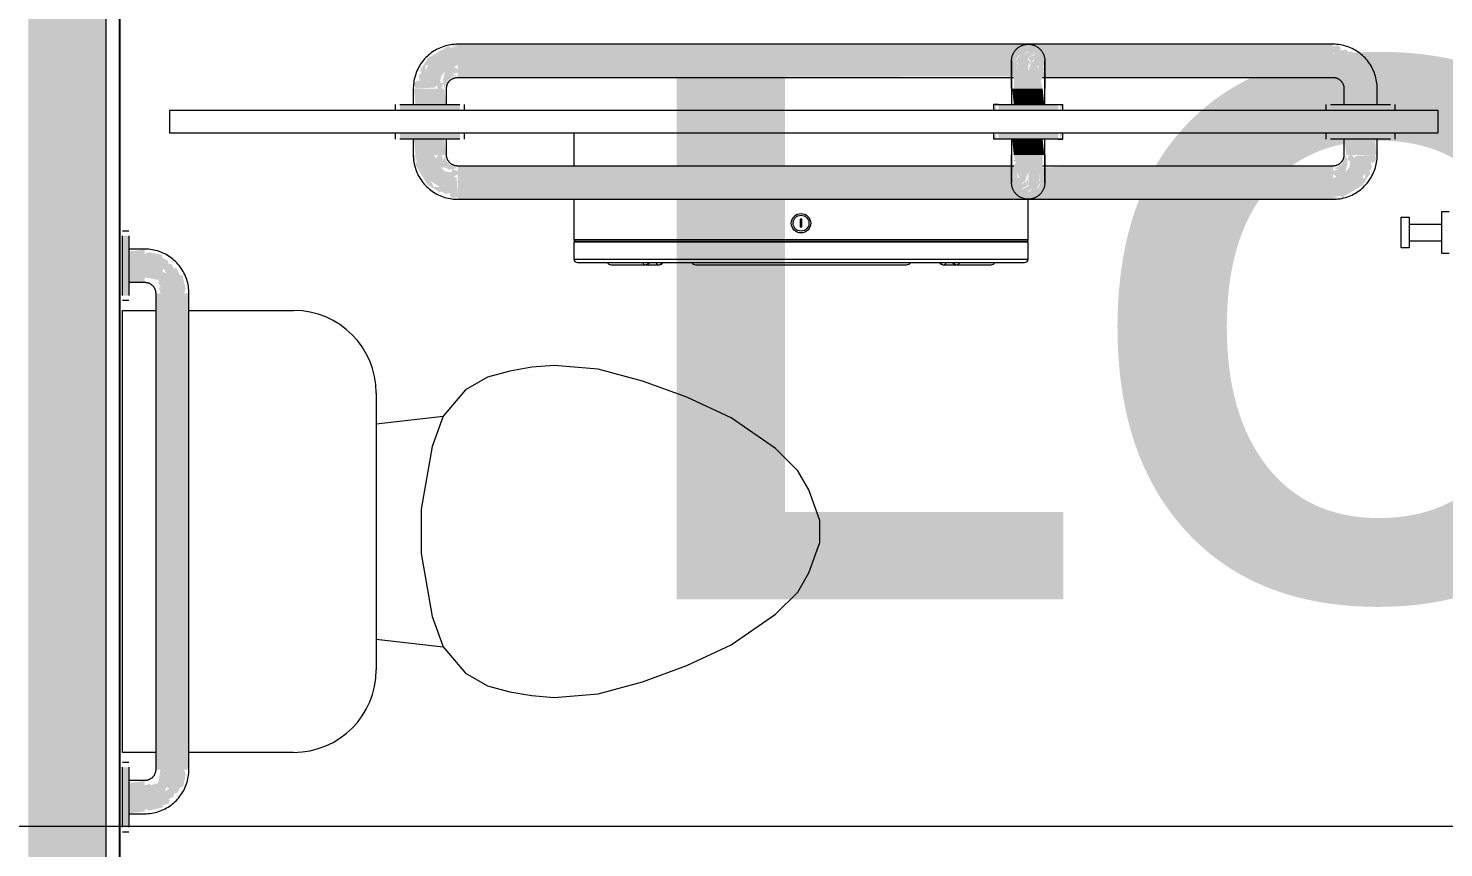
# Model space of a CAD drawing. Header units: inches. Extents: x 25369 to 33161, y -23509 to -20274.
# Drawn here: x 31447 to 31510.9, y -22589.6 to -22552.6 of the extents above; entities that cross this region are included whole.
import ezdxf

# ---------------------------------------------------------------- set-up
doc = ezdxf.new("R2010")
doc.units = ezdxf.units.IN
doc.header["$MEASUREMENT"] = 0
for name, color, linetype, lineweight in [('A-GENM', 13, 'Continuous', 9), ('A-WALL', 113, 'Continuous', 9), ('G-ANNO-SYMB', 111, 'Continuous', 9), ('I-WALL', 2, 'Continuous', 9), ('M-AREA-IDEN', 171, 'Continuous', 9), ('P-SANR-FIXT', 6, 'Continuous', 9), ('Q-SPCQ', 91, 'Continuous', 9)]:
    doc.layers.add(name, color=color, linetype=linetype, lineweight=lineweight)
doc.styles.add('Arial_B', font='arialbd.ttf', dxfattribs={"height": 24.354149})

# ---------------------------------------------------------------- blocks, each defined once
blk = doc.blocks.new('Toilet-Domestic-3D - Toilet-Domestic-3D-V40-Overall Floor Plan')
at = {"layer": 'P-SANR-FIXT', "color": 7}
for p, q in [((-9.976, 19.476), (9.976, 19.476)), ((-9.976, 17.976), (-9.976, 19.476)), ((9.976, 19.476), (9.976, 17.975)), ((-9.976, 11.75), (-9.976, 16.476)), ((9.976, 16.477), (9.976, 11.75)), ((6.25, 8.024), (-6.25, 8.024)), ((-4.862, 8.024), (-5.209, 5)), ((4.862, 8.024), (5.209, 5)), ((-1, 6), (-3.836, 5.5)), ((1, 6), (-1, 6)), ((3.836, 5.5), (1, 6)), ((-3.836, 5.5), (-5.209, 5)), ((5.209, 5), (3.836, 5.5)), ((-5.209, 5), (-6.401, 4)), ((6.401, 4), (5.209, 5)), ((-6.401, 4), (-6.968, 3)), ((6.968, 3), (6.401, 4)), ((-6.968, 3), (-7.236, 2)), ((7.236, 2), (6.968, 3)), ((-7.236, 2), (-7.413, 0.996)), ((7.413, 0.996), (7.236, 2)), ((-7.413, 0.996), (-7.5, 0)), ((7.5, 0), (7.413, 0.996)), ((-7.5, 0), (-7.326, -1.992)), ((7.326, -1.992), (7.5, 0)), ((-7.326, -1.992), (-6.788, -4)), ((6.788, -4), (7.326, -1.992)), ((-6.788, -4), (-6.06, -6)), ((6.06, -6), (6.788, -4)), ((-6.06, -6), (-5.127, -8)), ((5.127, -8), (6.06, -6)), ((-5.127, -8), (-3.74, -10)), ((3.74, -10), (5.127, -8)), ((-3.74, -10), (-2.74, -11)), ((2.74, -11), (3.74, -10)), ((-2.74, -11), (-1.874, -11.5)), ((1.874, -11.5), (2.74, -11)), ((-1.874, -11.5), (-0.5, -12)), ((-0.5, -12), (0.5, -12)), ((0.5, -12), (1.874, -11.5))]:
    blk.add_line(p, q, dxfattribs=at)
for centre, start, end in [((-6.25, 11.75), 180, 270), ((6.25, 11.75), 270, 360)]:
    blk.add_arc(centre, 3.726, start, end, dxfattribs=at)
blk = doc.blocks.new('Partition-Floor_Braced-Bradley_Corp-St_Stl-ADA-N_Stalls - ADA _optional_ _ n Standard Stalls-320692-Overall Floor Plan')
at = {"layer": 'Q-SPCQ', "color": 7}
for p, q in [((142.5, -0.875), (141.5, -0.875)), ((141.5, -0.875), (141.5, -58.125)), ((142.5, -58.125), (142.5, -0.875)), ((141.5, -58.125), (142.5, -58.125))]:
    blk.add_line(p, q, dxfattribs=at)
blk = doc.blocks.new('817_Grab_Bars - 8170-001420-25752-Overall Floor Plan')
at = {"layer": 'Q-SPCQ'}
h = blk.add_hatch(color=9, dxfattribs=at)
h.paths.add_polyline_path([(25448.123, -22690.057), (25447.975, -22690.026), (25448.024, -22689.742), (25448.197, -22689.533), (25448.123, -22689.849), (25448.093, -22689.865), (25448.118, -22690.026)], flags=0)
h.paths.add_polyline_path([(25448.765, -22688.403), (25448.765, -22688.328), (25448.348, -22688.382)], flags=0)
h.paths.add_polyline_path([(25447.89, -22690.303), (25448.046, -22690.303), (25448.123, -22690.057), (25448.165, -22690.303), (25448.329, -22689.935), (25448.529, -22689.777), (25448.765, -22689.702), (25448.519, -22689.661), (25448.765, -22689.583), (25448.765, -22689.428), (25448.599, -22689.326), (25448.765, -22689.247), (25448.765, -22688.403), (25448.441, -22688.457), (25448.335, -22688.389), (25447.424, -22688.933), (25447.069, -22689.478), (25447.128, -22689.58), (25447.007, -22689.729), (25447.052, -22689.966), (25446.923, -22689.95), (25446.807, -22690.077), (25446.866, -22690.303), (25447.729, -22690.26), (25447.813, -22690.178)], flags=0)
h.paths.add_polyline_path([(25447.326, -22689.496), (25447.318, -22689.243), (25447.431, -22689.266)], flags=0)
h = blk.add_hatch(color=9, dxfattribs=at)
h.paths.add_polyline_path([(25462.655, -22689.136), (25462.515, -22689.31), (25462.591, -22689.247), (25462.616, -22689.203)], flags=0)
h.paths.add_polyline_path([(25462.768, -22688.808), (25462.537, -22688.926), (25462.678, -22689.121), (25462.775, -22688.972), (25462.77, -22688.859)], flags=0)
h.paths.add_polyline_path([(25460.335, -22689.803), (25461.861, -22689.727), (25461.962, -22689.461), (25462.019, -22689.247), (25461.995, -22689.13), (25461.942, -22689.053), (25462.073, -22688.808), (25462.329, -22688.74), (25462.388, -22688.74), (25462.515, -22688.577), (25462.515, -22688.455), (25462.753, -22688.522), (25462.768, -22688.808), (25462.915, -22688.808), (25463.023, -22689.484), (25463.176, -22689.803), (25488.265, -22689.777), (25488.265, -22688.303), (25448.765, -22688.328), (25448.765, -22689.803), (25451.562, -22689.803)], flags=0)
h.paths.add_polyline_path([(25463.222, -22689.564), (25463.102, -22689.223), (25463.213, -22689.247), (25463.222, -22689.537)], flags=0)
h = blk.add_hatch(color=9, dxfattribs=at)
h.paths.add_polyline_path([(25490.165, -22690.303), (25490.24, -22690.303), (25490.186, -22689.885)], flags=0)
h.paths.add_polyline_path([(25488.511, -22689.661), (25488.542, -22689.512), (25488.826, -22689.561), (25489.035, -22689.734), (25488.754, -22689.729), (25488.703, -22689.631), (25488.542, -22689.656)], flags=0)
h.paths.add_polyline_path([(25489.515, -22690.303), (25490.165, -22690.303), (25490.111, -22689.979), (25490.186, -22689.885), (25489.635, -22688.962), (25489.072, -22688.617), (25488.988, -22688.665), (25488.839, -22688.545), (25488.602, -22688.59), (25488.618, -22688.46), (25488.492, -22688.345), (25488.265, -22688.403), (25488.308, -22689.267), (25488.431, -22689.326), (25488.265, -22689.428), (25488.265, -22689.583), (25488.511, -22689.661), (25488.265, -22689.702), (25488.633, -22689.867), (25488.787, -22690.057), (25488.866, -22690.303), (25488.907, -22690.057), (25488.985, -22690.303), (25489.14, -22690.303), (25489.242, -22690.137), (25489.321, -22690.303)], flags=0)
h.paths.add_polyline_path([(25489.504, -22689.13), (25489.072, -22688.864), (25489.325, -22688.856), (25489.492, -22689.112)], flags=0)
for points in [[(25446.998, -22691.022), (25448.24, -22691.022), (25448.165, -22690.303), (25446.791, -22690.303), (25446.866, -22691.022), (25446.985, -22691.022)], [(25489.428, -22691.022), (25490.24, -22691.022), (25490.165, -22690.303), (25488.791, -22690.303), (25488.866, -22691.022), (25489.321, -22691.022)], [(25446.734, -22691.303), (25447.515, -22691.303), (25447.515, -22691.022), (25446.162, -22691.022), (25446.162, -22691.303), (25446.448, -22691.303)], [(25448.296, -22691.303), (25448.868, -22691.303), (25448.868, -22691.022), (25447.515, -22691.022), (25447.515, -22691.303), (25448.032, -22691.303)], [(25488.734, -22691.303), (25489.515, -22691.303), (25489.515, -22691.022), (25488.162, -22691.022), (25488.162, -22691.303), (25488.448, -22691.303)], [(25490.296, -22691.303), (25490.868, -22691.303), (25490.868, -22691.022), (25489.515, -22691.022), (25489.515, -22691.303), (25490.032, -22691.303)]]:
    blk.add_hatch(color=9, dxfattribs=at).paths.add_polyline_path(points, flags=0)
at = {"layer": 'Q-SPCQ', "color": 7}
for p, q in [((25488.265, -22688.303), (25448.765, -22688.303)), ((25446.765, -22690.303), (25446.765, -22691.022)), ((25448.265, -22691.022), (25448.265, -22690.303)), ((25448.765, -22689.803), (25461.856, -22689.803)), ((25463.166, -22689.803), (25488.265, -22689.803)), ((25488.765, -22690.303), (25488.765, -22691.022)), ((25490.265, -22691.022), (25490.265, -22690.303)), ((25445.953, -22691.022), (25445.953, -22691.303)), ((25446.162, -22691.022), (25447.515, -22691.022)), ((25447.515, -22691.022), (25448.868, -22691.022)), ((25449.078, -22691.303), (25449.078, -22691.022)), ((25487.953, -22691.022), (25487.953, -22691.303)), ((25488.162, -22691.022), (25489.515, -22691.022)), ((25489.515, -22691.022), (25490.868, -22691.022)), ((25491.078, -22691.303), (25491.078, -22691.022))]:
    blk.add_line(p, q, dxfattribs=at)
at = {"layer": 'Q-SPCQ', "color": 7, "flags": 128}
for points in [[(25448.765, -22688.303), (25448.685, -22688.304), (25448.605, -22688.309), (25448.526, -22688.317), (25448.447, -22688.328), (25448.368, -22688.343), (25448.29, -22688.36), (25448.213, -22688.381), (25448.136, -22688.404), (25448.061, -22688.431), (25447.986, -22688.461), (25447.913, -22688.493), (25447.842, -22688.529), (25447.771, -22688.567), (25447.703, -22688.608), (25447.636, -22688.652), (25447.571, -22688.699), (25447.508, -22688.748), (25447.446, -22688.799), (25447.387, -22688.853), (25447.331, -22688.909), (25447.276, -22688.968), (25447.224, -22689.029), (25447.174, -22689.091), (25447.127, -22689.156), (25447.082, -22689.222), (25447.04, -22689.29), (25447.001, -22689.36), (25446.965, -22689.431), (25446.932, -22689.504), (25446.901, -22689.578), (25446.874, -22689.653), (25446.849, -22689.729), (25446.828, -22689.806), (25446.809, -22689.884), (25446.794, -22689.963), (25446.782, -22690.042), (25446.773, -22690.121), (25446.768, -22690.201), (25446.765, -22690.281), (25446.765, -22690.303)], [(25490.265, -22690.303), (25490.264, -22690.223), (25490.259, -22690.143), (25490.251, -22690.063), (25490.24, -22689.984), (25490.225, -22689.905), (25490.208, -22689.827), (25490.187, -22689.75), (25490.164, -22689.674), (25490.137, -22689.598), (25490.107, -22689.524), (25490.075, -22689.451), (25490.039, -22689.379), (25490.001, -22689.309), (25489.96, -22689.24), (25489.916, -22689.174), (25489.869, -22689.108), (25489.82, -22689.045), (25489.769, -22688.984), (25489.715, -22688.925), (25489.659, -22688.868), (25489.6, -22688.814), (25489.54, -22688.761), (25489.477, -22688.712), (25489.412, -22688.664), (25489.346, -22688.62), (25489.278, -22688.578), (25489.208, -22688.539), (25489.137, -22688.503), (25489.064, -22688.469), (25488.99, -22688.439), (25488.915, -22688.411), (25488.839, -22688.387), (25488.762, -22688.365), (25488.684, -22688.347), (25488.605, -22688.332), (25488.526, -22688.32), (25488.447, -22688.311), (25488.367, -22688.305), (25488.287, -22688.303), (25488.265, -22688.303)], [(25448.265, -22690.303), (25448.266, -22690.283), (25448.267, -22690.263), (25448.269, -22690.243), (25448.272, -22690.223), (25448.275, -22690.203), (25448.28, -22690.184), (25448.285, -22690.165), (25448.291, -22690.146), (25448.297, -22690.127), (25448.305, -22690.108), (25448.313, -22690.09), (25448.322, -22690.072), (25448.331, -22690.054), (25448.342, -22690.037), (25448.353, -22690.02), (25448.364, -22690.004), (25448.376, -22689.988), (25448.389, -22689.973), (25448.403, -22689.958), (25448.417, -22689.944), (25448.431, -22689.93), (25448.447, -22689.917), (25448.462, -22689.905), (25448.478, -22689.893), (25448.495, -22689.882), (25448.512, -22689.872), (25448.53, -22689.862), (25448.547, -22689.853), (25448.566, -22689.844), (25448.584, -22689.837), (25448.603, -22689.83), (25448.622, -22689.824), (25448.641, -22689.818), (25448.661, -22689.814), (25448.68, -22689.81), (25448.7, -22689.807), (25448.72, -22689.805), (25448.74, -22689.803), (25448.76, -22689.803), (25448.765, -22689.803)], [(25488.265, -22689.803), (25488.285, -22689.803), (25488.305, -22689.804), (25488.325, -22689.806), (25488.345, -22689.809), (25488.365, -22689.813), (25488.384, -22689.817), (25488.403, -22689.822), (25488.423, -22689.828), (25488.441, -22689.835), (25488.46, -22689.842), (25488.478, -22689.85), (25488.496, -22689.859), (25488.514, -22689.869), (25488.531, -22689.879), (25488.548, -22689.89), (25488.564, -22689.902), (25488.58, -22689.914), (25488.595, -22689.927), (25488.61, -22689.94), (25488.624, -22689.954), (25488.638, -22689.969), (25488.651, -22689.984), (25488.663, -22690), (25488.675, -22690.016), (25488.686, -22690.033), (25488.696, -22690.05), (25488.706, -22690.067), (25488.715, -22690.085), (25488.724, -22690.103), (25488.731, -22690.122), (25488.738, -22690.14), (25488.744, -22690.159), (25488.75, -22690.179), (25488.754, -22690.198), (25488.758, -22690.218), (25488.761, -22690.238), (25488.763, -22690.257), (25488.765, -22690.277), (25488.765, -22690.297), (25488.765, -22690.303)]]:
    blk.add_lwpolyline(points, dxfattribs=at)
blk = doc.blocks.new('817_Grab_Bars - 8170-001420-V43-Overall Floor Plan')
at = {"layer": 'Q-SPCQ'}
h = blk.add_hatch(color=9, dxfattribs=at)
h.paths.add_polyline_path([(25534.623, -22690.057), (25534.475, -22690.026), (25534.524, -22689.742), (25534.697, -22689.533), (25534.623, -22689.849), (25534.593, -22689.865), (25534.618, -22690.026)], flags=0)
h.paths.add_polyline_path([(25535.265, -22688.403), (25535.265, -22688.328), (25534.848, -22688.382)], flags=0)
h.paths.add_polyline_path([(25534.39, -22690.303), (25534.546, -22690.303), (25534.623, -22690.057), (25534.665, -22690.303), (25534.829, -22689.935), (25535.029, -22689.777), (25535.265, -22689.702), (25535.019, -22689.661), (25535.265, -22689.583), (25535.265, -22689.428), (25535.099, -22689.326), (25535.265, -22689.247), (25535.265, -22688.403), (25534.941, -22688.457), (25534.835, -22688.389), (25533.924, -22688.933), (25533.569, -22689.478), (25533.628, -22689.58), (25533.507, -22689.729), (25533.552, -22689.966), (25533.423, -22689.95), (25533.307, -22690.077), (25533.366, -22690.303), (25534.229, -22690.26), (25534.313, -22690.178)], flags=0)
h.paths.add_polyline_path([(25533.826, -22689.496), (25533.818, -22689.243), (25533.931, -22689.266)], flags=0)
h = blk.add_hatch(color=9, dxfattribs=at)
h.paths.add_polyline_path([(25561.155, -22689.136), (25561.015, -22689.247), (25561.091, -22689.247), (25561.13, -22689.18)], flags=0)
h.paths.add_polyline_path([(25561.268, -22688.808), (25561.015, -22688.889), (25561.155, -22689.136), (25561.275, -22688.972), (25561.27, -22688.859)], flags=0)
h.paths.add_polyline_path([(25574.765, -22689.803), (25574.765, -22688.303), (25535.265, -22688.328), (25535.265, -22689.803), (25560.36, -22689.75), (25560.462, -22689.461), (25560.519, -22689.247), (25560.495, -22689.13), (25560.442, -22689.053), (25560.595, -22688.794), (25560.82, -22688.722), (25560.853, -22688.759), (25561.015, -22688.609), (25561.015, -22688.455), (25561.253, -22688.522), (25561.297, -22688.797), (25561.415, -22688.808), (25561.491, -22689.428), (25561.676, -22689.803), (25574.387, -22689.803)], flags=0)
h.paths.add_polyline_path([(25561.722, -22689.564), (25561.602, -22689.223), (25561.713, -22689.247), (25561.722, -22689.537)], flags=0)
h = blk.add_hatch(color=9, dxfattribs=at)
h.paths.add_polyline_path([(25576.665, -22690.303), (25576.74, -22690.303), (25576.686, -22689.885)], flags=0)
h.paths.add_polyline_path([(25575.011, -22689.661), (25575.042, -22689.512), (25575.326, -22689.561), (25575.535, -22689.734), (25575.254, -22689.729), (25575.203, -22689.631), (25575.042, -22689.656)], flags=0)
h.paths.add_polyline_path([(25576.015, -22690.303), (25576.665, -22690.303), (25576.611, -22689.979), (25576.686, -22689.885), (25576.135, -22688.962), (25575.572, -22688.617), (25575.488, -22688.665), (25575.339, -22688.545), (25575.102, -22688.59), (25575.118, -22688.46), (25574.992, -22688.345), (25574.765, -22688.403), (25574.808, -22689.267), (25574.931, -22689.326), (25574.765, -22689.428), (25574.765, -22689.583), (25575.011, -22689.661), (25574.765, -22689.702), (25575.133, -22689.867), (25575.287, -22690.057), (25575.366, -22690.303), (25575.407, -22690.057), (25575.485, -22690.303), (25575.64, -22690.303), (25575.742, -22690.137), (25575.821, -22690.303)], flags=0)
h.paths.add_polyline_path([(25576.004, -22689.13), (25575.572, -22688.864), (25575.825, -22688.856), (25575.992, -22689.112)], flags=0)
for points in [[(25534.015, -22691.022), (25534.74, -22691.022), (25534.665, -22690.303), (25533.291, -22690.303), (25533.366, -22691.022), (25533.821, -22691.022)], [(25576.74, -22691.022), (25576.665, -22690.303), (25575.291, -22690.303), (25575.366, -22691.022), (25576.665, -22691.022)], [(25533.234, -22691.303), (25534.015, -22691.303), (25534.015, -22691.022), (25532.662, -22691.022), (25532.662, -22691.303), (25532.948, -22691.303)], [(25535.368, -22691.303), (25535.368, -22691.022), (25534.015, -22691.022), (25534.015, -22691.303), (25535.082, -22691.303)], [(25575.234, -22691.303), (25576.015, -22691.303), (25576.015, -22691.022), (25574.662, -22691.022), (25574.662, -22691.303), (25574.948, -22691.303)], [(25576.796, -22691.303), (25577.368, -22691.303), (25577.368, -22691.022), (25576.015, -22691.022), (25576.015, -22691.303), (25576.532, -22691.303)]]:
    blk.add_hatch(color=9, dxfattribs=at).paths.add_polyline_path(points, flags=0)
at = {"layer": 'Q-SPCQ', "color": 7}
for p, q in [((25574.765, -22688.303), (25535.265, -22688.303)), ((25533.265, -22690.303), (25533.265, -22691.022)), ((25534.765, -22691.022), (25534.765, -22690.303)), ((25535.265, -22689.803), (25560.356, -22689.803)), ((25561.666, -22689.803), (25574.765, -22689.803)), ((25575.265, -22690.303), (25575.265, -22691.022)), ((25576.765, -22691.022), (25576.765, -22690.303)), ((25532.453, -22691.022), (25532.453, -22691.303)), ((25532.662, -22691.022), (25534.015, -22691.022)), ((25534.015, -22691.022), (25535.368, -22691.022)), ((25535.578, -22691.303), (25535.578, -22691.022)), ((25574.453, -22691.022), (25574.453, -22691.303)), ((25574.662, -22691.022), (25576.015, -22691.022)), ((25576.015, -22691.022), (25577.368, -22691.022)), ((25577.578, -22691.303), (25577.578, -22691.022))]:
    blk.add_line(p, q, dxfattribs=at)
at = {"layer": 'Q-SPCQ', "color": 7, "flags": 128}
for points in [[(25535.265, -22688.303), (25535.185, -22688.304), (25535.105, -22688.309), (25535.026, -22688.317), (25534.947, -22688.328), (25534.868, -22688.343), (25534.79, -22688.36), (25534.713, -22688.381), (25534.636, -22688.404), (25534.561, -22688.431), (25534.486, -22688.461), (25534.413, -22688.493), (25534.342, -22688.529), (25534.271, -22688.567), (25534.203, -22688.608), (25534.136, -22688.652), (25534.071, -22688.699), (25534.008, -22688.748), (25533.946, -22688.799), (25533.887, -22688.853), (25533.831, -22688.909), (25533.776, -22688.968), (25533.724, -22689.029), (25533.674, -22689.091), (25533.627, -22689.156), (25533.582, -22689.222), (25533.54, -22689.29), (25533.501, -22689.36), (25533.465, -22689.431), (25533.432, -22689.504), (25533.401, -22689.578), (25533.374, -22689.653), (25533.349, -22689.729), (25533.328, -22689.806), (25533.309, -22689.884), (25533.294, -22689.963), (25533.282, -22690.042), (25533.273, -22690.121), (25533.268, -22690.201), (25533.265, -22690.281), (25533.265, -22690.303)], [(25576.765, -22690.303), (25576.764, -22690.223), (25576.759, -22690.143), (25576.751, -22690.063), (25576.74, -22689.984), (25576.725, -22689.905), (25576.708, -22689.827), (25576.687, -22689.75), (25576.664, -22689.674), (25576.637, -22689.598), (25576.607, -22689.524), (25576.575, -22689.451), (25576.539, -22689.379), (25576.501, -22689.309), (25576.46, -22689.24), (25576.416, -22689.174), (25576.369, -22689.108), (25576.32, -22689.045), (25576.269, -22688.984), (25576.215, -22688.925), (25576.159, -22688.868), (25576.1, -22688.814), (25576.04, -22688.761), (25575.977, -22688.712), (25575.912, -22688.664), (25575.846, -22688.62), (25575.778, -22688.578), (25575.708, -22688.539), (25575.637, -22688.503), (25575.564, -22688.469), (25575.49, -22688.439), (25575.415, -22688.411), (25575.339, -22688.387), (25575.262, -22688.365), (25575.184, -22688.347), (25575.105, -22688.332), (25575.026, -22688.32), (25574.947, -22688.311), (25574.867, -22688.305), (25574.787, -22688.303), (25574.765, -22688.303)], [(25534.765, -22690.303), (25534.766, -22690.283), (25534.767, -22690.263), (25534.769, -22690.243), (25534.772, -22690.223), (25534.775, -22690.203), (25534.78, -22690.184), (25534.785, -22690.165), (25534.791, -22690.146), (25534.797, -22690.127), (25534.805, -22690.108), (25534.813, -22690.09), (25534.822, -22690.072), (25534.831, -22690.054), (25534.842, -22690.037), (25534.853, -22690.02), (25534.864, -22690.004), (25534.876, -22689.988), (25534.889, -22689.973), (25534.903, -22689.958), (25534.917, -22689.944), (25534.931, -22689.93), (25534.947, -22689.917), (25534.962, -22689.905), (25534.978, -22689.893), (25534.995, -22689.882), (25535.012, -22689.872), (25535.03, -22689.862), (25535.047, -22689.853), (25535.066, -22689.844), (25535.084, -22689.837), (25535.103, -22689.83), (25535.122, -22689.824), (25535.141, -22689.818), (25535.161, -22689.814), (25535.18, -22689.81), (25535.2, -22689.807), (25535.22, -22689.805), (25535.24, -22689.803), (25535.26, -22689.803), (25535.265, -22689.803)], [(25574.765, -22689.803), (25574.785, -22689.803), (25574.805, -22689.804), (25574.825, -22689.806), (25574.845, -22689.809), (25574.865, -22689.813), (25574.884, -22689.817), (25574.903, -22689.822), (25574.923, -22689.828), (25574.941, -22689.835), (25574.96, -22689.842), (25574.978, -22689.85), (25574.996, -22689.859), (25575.014, -22689.869), (25575.031, -22689.879), (25575.048, -22689.89), (25575.064, -22689.902), (25575.08, -22689.914), (25575.095, -22689.927), (25575.11, -22689.94), (25575.124, -22689.954), (25575.138, -22689.969), (25575.151, -22689.984), (25575.163, -22690), (25575.175, -22690.016), (25575.186, -22690.033), (25575.196, -22690.05), (25575.206, -22690.067), (25575.215, -22690.085), (25575.224, -22690.103), (25575.231, -22690.122), (25575.238, -22690.14), (25575.244, -22690.159), (25575.25, -22690.179), (25575.254, -22690.198), (25575.258, -22690.218), (25575.261, -22690.238), (25575.263, -22690.257), (25575.265, -22690.277), (25575.265, -22690.297), (25575.265, -22690.303)]]:
    blk.add_lwpolyline(points, dxfattribs=at)
blk = doc.blocks.new('Dispenser-Toilet_Tissue-Frost_Products_LTD_-Jumbo-169 - Steel-Brushed-Stainless_Steel-39538-Overall Floor Plan')
at = {"layer": 'Q-SPCQ', "color": 10, "lineweight": 13}
for p, q in [((25483.014, -22685.603), (25462.517, -22685.603)), ((25462.517, -22685.603), (25462.517, -22686.372)), ((25464.029, -22685.443), (25462.677, -22685.443)), ((25481.504, -22685.443), (25464.029, -22685.443)), ((25466.361, -22685.343), (25464.19, -22685.343)), ((25467.829, -22685.443), (25466.522, -22685.443)), ((25477.52, -22685.343), (25468.013, -22685.343)), ((25479.011, -22685.443), (25477.704, -22685.443)), ((25481.343, -22685.343), (25479.172, -22685.343)), ((25482.857, -22685.443), (25481.504, -22685.443)), ((25483.014, -22686.372), (25483.014, -22685.603)), ((25462.517, -22686.372), (25462.577, -22686.372)), ((25462.517, -22686.463), (25483.014, -22686.463)), ((25462.517, -22686.463), (25462.517, -22688.328)), ((25462.577, -22686.372), (25482.957, -22686.372)), ((25462.577, -22686.372), (25462.577, -22686.403)), ((25482.957, -22686.403), (25462.577, -22686.403)), ((25482.957, -22686.403), (25482.957, -22686.372)), ((25482.957, -22686.372), (25483.014, -22686.372)), ((25483.014, -22688.303), (25483.014, -22686.463)), ((25472.807, -22687.063), (25472.725, -22687.063)), ((25472.725, -22687.063), (25472.725, -22687.4)), ((25472.807, -22687.4), (25472.807, -22687.063)), ((25472.725, -22687.4), (25472.807, -22687.4)), ((25483.014, -22691.303), (25483.014, -22689.799))]:
    blk.add_line(p, q, dxfattribs=at)
for radius in [0.438, 0.358]:
    blk.add_circle((25472.767, -22687.221), radius, dxfattribs=at)
for centre, radius, start, end in [((25462.677, -22685.603), 0.16, 90, 180), ((25464.19, -22685.523), 0.18, 90, 153.6122), ((25465.743, -22685.458), 0.118, 100.8116, 172.35689), ((25465.74, -22685.493), 0.151, 19.63407, 87.32096), ((25465.763, -22685.493), 0.151, 19.63407, 86.83311), ((25465.771, -22685.523), 0.18, 26.3878, 90), ((25466.343, -22685.46), 0.119, 100.04014, 171.51951), ((25466.343, -22685.493), 0.151, 19.63407, 87.32096), ((25466.351, -22685.493), 0.151, 19.63407, 87.32096), ((25466.361, -22685.523), 0.18, 26.3878, 90), ((25468.013, -22685.563), 0.22, 90, 146.94427), ((25477.52, -22685.563), 0.22, 33.05573, 90), ((25479.172, -22685.523), 0.18, 90, 153.6122), ((25479.182, -22685.493), 0.151, 92.67904, 160.36593), ((25479.191, -22685.493), 0.151, 92.67904, 160.36593), ((25479.19, -22685.46), 0.119, 8.48049, 79.95986), ((25479.762, -22685.523), 0.18, 90, 153.60843), ((25479.77, -22685.493), 0.151, 93.16673, 160.37261), ((25479.793, -22685.493), 0.151, 92.67904, 160.36528), ((25479.79, -22685.458), 0.118, 7.64311, 79.1884), ((25481.343, -22685.523), 0.18, 26.3878, 90), ((25482.854, -22685.603), 0.16, 0, 89.00189), ((25462.577, -22686.463), 0.06, 90, 180), ((25482.954, -22686.463), 0.0601, 0, 87.31847)]:
    blk.add_arc(centre, radius, start, end, dxfattribs=at)
blk = doc.blocks.new('817_Grab_Bars - 8170-001240-V56-Overall Floor Plan')
at = {"layer": 'Q-SPCQ'}
for points in [[(25522.421, -22563.303), (25522.421, -22561.95), (25522.14, -22561.95), (25522.14, -22563.303)], [(25523.14, -22564.027), (25523.14, -22562.578), (25522.421, -22562.653), (25522.421, -22564.027)], [(25522.14, -22564.656), (25522.421, -22564.656), (25522.421, -22563.303), (25522.14, -22563.303), (25522.14, -22564.37)], [(25524.307, -22586.053), (25525.14, -22586.053), (25525.115, -22564.553), (25523.64, -22564.553), (25523.666, -22586.053), (25524.196, -22586.053)], [(25522.421, -22587.303), (25522.421, -22585.95), (25522.14, -22585.95), (25522.14, -22587.303)], [(25522.421, -22588.027), (25523.14, -22587.952), (25523.14, -22586.578), (25522.421, -22586.653), (25522.421, -22587.952)], [(25522.14, -22588.656), (25522.421, -22588.656), (25522.421, -22587.303), (25522.14, -22587.303), (25522.14, -22588.564)]]:
    blk.add_hatch(color=9, dxfattribs=at).paths.add_polyline_path(points, flags=0)
h = blk.add_hatch(color=9, dxfattribs=at)
h.paths.add_polyline_path([(25524.921, -22564.553), (25524.992, -22564.347), (25524.845, -22563.724), (25524.745, -22563.736), (25524.591, -22563.435), (25524.536, -22563.411), (25524.446, -22563.425), (25524.37, -22563.237), (25524.22, -22563.219), (25524.191, -22563.078), (25523.957, -22562.948), (25523.91, -22562.806), (25523.346, -22562.701), (25523.14, -22562.772), (25523.14, -22563.833), (25523.639, -22563.929), (25523.779, -22563.933), (25523.774, -22564.086), (25523.86, -22564.262), (25523.781, -22564.302), (25523.86, -22564.553), (25524.765, -22564.553)], flags=0)
h.paths.add_polyline_path([(25524.122, -22563.656), (25523.927, -22563.552), (25524.006, -22563.44)], flags=0)
h.paths.add_polyline_path([(25524.471, -22563.222), (25524.276, -22563.008), (25524.308, -22563.085), (25524.466, -22563.219)], flags=0)
h = blk.add_hatch(color=9, dxfattribs=at)
h.paths.add_polyline_path([(25523.346, -22587.905), (25523.969, -22587.758), (25523.957, -22587.658), (25524.214, -22587.603), (25524.282, -22587.449), (25524.22, -22587.378), (25524.456, -22587.282), (25524.474, -22587.133), (25524.615, -22587.104), (25524.745, -22586.87), (25524.887, -22586.823), (25524.992, -22586.259), (25524.921, -22586.053), (25523.86, -22586.053), (25523.768, -22586.59), (25523.722, -22586.691), (25523.607, -22586.686), (25523.431, -22586.772), (25523.391, -22586.694), (25523.14, -22586.772), (25523.14, -22587.833)], flags=0)
h.paths.add_polyline_path([(25524.471, -22587.383), (25524.685, -22587.189), (25524.608, -22587.22), (25524.474, -22587.379)], flags=0)
h.paths.add_polyline_path([(25524.037, -22587.035), (25524.141, -22586.84), (25524.253, -22586.918)], flags=0)
at = {"layer": 'Q-SPCQ', "color": 7}
for p, q in [((25522.421, -22561.74), (25522.14, -22561.74)), ((25522.14, -22563.303), (25522.14, -22561.95)), ((25522.421, -22561.95), (25522.421, -22563.303)), ((25523.14, -22562.553), (25522.421, -22562.553)), ((25522.14, -22564.656), (25522.14, -22563.303)), ((25522.421, -22563.303), (25522.421, -22564.656)), ((25522.421, -22564.053), (25523.14, -22564.053)), ((25522.14, -22564.865), (25522.421, -22564.865)), ((25523.64, -22564.553), (25523.64, -22586.053)), ((25525.14, -22586.053), (25525.14, -22564.553)), ((25522.421, -22585.74), (25522.14, -22585.74)), ((25522.14, -22587.303), (25522.14, -22585.95)), ((25522.421, -22585.95), (25522.421, -22587.303)), ((25523.14, -22586.553), (25522.421, -22586.553)), ((25522.14, -22588.656), (25522.14, -22587.303)), ((25522.421, -22587.303), (25522.421, -22588.656)), ((25522.421, -22588.053), (25523.14, -22588.053)), ((25522.14, -22588.865), (25522.421, -22588.865))]:
    blk.add_line(p, q, dxfattribs=at)
at = {"layer": 'Q-SPCQ', "color": 7, "flags": 128}
for points in [[(25525.14, -22564.553), (25525.139, -22564.473), (25525.134, -22564.393), (25525.126, -22564.313), (25525.115, -22564.234), (25525.1, -22564.155), (25525.083, -22564.077), (25525.062, -22564), (25525.039, -22563.924), (25525.012, -22563.848), (25524.982, -22563.774), (25524.95, -22563.701), (25524.914, -22563.629), (25524.876, -22563.559), (25524.835, -22563.49), (25524.791, -22563.424), (25524.744, -22563.358), (25524.695, -22563.295), (25524.644, -22563.234), (25524.59, -22563.175), (25524.534, -22563.118), (25524.475, -22563.064), (25524.415, -22563.011), (25524.352, -22562.962), (25524.287, -22562.914), (25524.221, -22562.87), (25524.153, -22562.828), (25524.083, -22562.789), (25524.012, -22562.753), (25523.939, -22562.719), (25523.865, -22562.689), (25523.79, -22562.661), (25523.714, -22562.637), (25523.637, -22562.615), (25523.559, -22562.597), (25523.48, -22562.582), (25523.401, -22562.57), (25523.322, -22562.561), (25523.242, -22562.555), (25523.162, -22562.553), (25523.14, -22562.553)], [(25523.14, -22564.053), (25523.16, -22564.053), (25523.18, -22564.054), (25523.2, -22564.056), (25523.22, -22564.059), (25523.24, -22564.063), (25523.259, -22564.067), (25523.278, -22564.072), (25523.298, -22564.078), (25523.316, -22564.085), (25523.335, -22564.092), (25523.353, -22564.1), (25523.371, -22564.109), (25523.389, -22564.119), (25523.406, -22564.129), (25523.423, -22564.14), (25523.439, -22564.152), (25523.455, -22564.164), (25523.47, -22564.177), (25523.485, -22564.19), (25523.499, -22564.204), (25523.513, -22564.219), (25523.526, -22564.234), (25523.538, -22564.25), (25523.55, -22564.266), (25523.561, -22564.283), (25523.571, -22564.3), (25523.581, -22564.317), (25523.59, -22564.335), (25523.599, -22564.353), (25523.606, -22564.372), (25523.613, -22564.39), (25523.619, -22564.409), (25523.625, -22564.429), (25523.629, -22564.448), (25523.633, -22564.468), (25523.636, -22564.488), (25523.638, -22564.507), (25523.64, -22564.527), (25523.64, -22564.547), (25523.64, -22564.553)], [(25523.14, -22588.053), (25523.22, -22588.051), (25523.3, -22588.046), (25523.38, -22588.038), (25523.459, -22588.027), (25523.538, -22588.013), (25523.616, -22587.995), (25523.693, -22587.975), (25523.769, -22587.951), (25523.845, -22587.925), (25523.919, -22587.895), (25523.992, -22587.862), (25524.064, -22587.827), (25524.134, -22587.788), (25524.203, -22587.747), (25524.27, -22587.703), (25524.335, -22587.657), (25524.398, -22587.608), (25524.459, -22587.556), (25524.518, -22587.502), (25524.575, -22587.446), (25524.63, -22587.388), (25524.682, -22587.327), (25524.731, -22587.264), (25524.779, -22587.2), (25524.823, -22587.133), (25524.865, -22587.065), (25524.904, -22586.995), (25524.94, -22586.924), (25524.974, -22586.851), (25525.004, -22586.778), (25525.032, -22586.702), (25525.056, -22586.626), (25525.078, -22586.549), (25525.096, -22586.471), (25525.111, -22586.393), (25525.123, -22586.314), (25525.132, -22586.234), (25525.138, -22586.154), (25525.14, -22586.074), (25525.14, -22586.053)], [(25523.64, -22586.053), (25523.64, -22586.073), (25523.639, -22586.093), (25523.637, -22586.113), (25523.634, -22586.132), (25523.63, -22586.152), (25523.626, -22586.172), (25523.621, -22586.191), (25523.615, -22586.21), (25523.608, -22586.229), (25523.601, -22586.248), (25523.593, -22586.266), (25523.584, -22586.284), (25523.574, -22586.301), (25523.564, -22586.318), (25523.553, -22586.335), (25523.541, -22586.351), (25523.529, -22586.367), (25523.516, -22586.383), (25523.503, -22586.397), (25523.489, -22586.411), (25523.474, -22586.425), (25523.459, -22586.438), (25523.443, -22586.451), (25523.427, -22586.462), (25523.41, -22586.474), (25523.393, -22586.484), (25523.376, -22586.494), (25523.358, -22586.503), (25523.34, -22586.511), (25523.321, -22586.519), (25523.303, -22586.526), (25523.284, -22586.532), (25523.264, -22586.537), (25523.245, -22586.542), (25523.225, -22586.546), (25523.205, -22586.549), (25523.186, -22586.551), (25523.166, -22586.552), (25523.146, -22586.553), (25523.14, -22586.553)]]:
    blk.add_lwpolyline(points, dxfattribs=at)
blk = doc.blocks.new('817_Grab_Bars - 8170-001180-25756-Overall Floor Plan')
at = {"layer": 'Q-SPCQ'}
for points in [[(25462.515, -22690.303), (25462.515, -22688.672), (25462.342, -22688.765), (25462.254, -22688.594), (25461.92, -22689.13), (25462.036, -22689.131), (25461.995, -22689.414), (25461.871, -22689.59), (25461.866, -22690.303), (25462.321, -22690.303)], [(25462.515, -22691.022), (25462.515, -22690.303), (25461.791, -22690.303), (25461.866, -22691.022), (25462.321, -22691.022)], [(25462.89, -22691.022), (25463.24, -22691.022), (25463.165, -22690.303), (25462.515, -22690.303), (25462.515, -22691.022), (25462.709, -22691.022)]]:
    blk.add_hatch(color=9, dxfattribs=at).paths.add_polyline_path(points, flags=0)
h = blk.add_hatch(color=9, dxfattribs=at)
h.paths.add_polyline_path([(25462.655, -22689.136), (25462.515, -22688.996), (25462.533, -22689.203)], flags=0)
h.paths.add_polyline_path([(25462.89, -22690.303), (25463.165, -22690.303), (25463.075, -22689.943), (25463.176, -22689.82), (25463.075, -22689.497), (25463.024, -22689.486), (25462.905, -22689.28), (25463.013, -22689.252), (25462.913, -22688.753), (25462.768, -22688.808), (25462.778, -22689.053), (25462.655, -22689.136), (25462.515, -22689.537), (25462.515, -22690.303), (25462.709, -22690.303)], flags=0)
h.paths.add_polyline_path([(25463.222, -22689.564), (25463.176, -22689.223), (25463.102, -22689.223), (25463.195, -22689.486)], flags=0)
h.paths.add_polyline_path([(25462.515, -22688.889), (25462.767, -22688.765), (25462.748, -22688.461), (25462.515, -22688.455), (25462.515, -22688.808)], flags=0)
h = blk.add_hatch(color=9, dxfattribs=at)
h.paths.add_polyline_path([(25461.448, -22691.303), (25463.868, -22691.303), (25463.868, -22691.022), (25461.162, -22691.022), (25461.162, -22691.303)], flags=0)
h.paths.add_polyline_path([(25463.973, -22691.303), (25464.078, -22691.022), (25463.939, -22691.022)], flags=0)
h.paths.add_polyline_path([(25461.091, -22691.303), (25461.057, -22691.022), (25460.953, -22691.303)], flags=0)
at = {"layer": 'Q-SPCQ', "color": 7}
for p, q in [((25461.765, -22690.303), (25461.765, -22691.022)), ((25461.765, -22690.303), (25461.765, -22691.022)), ((25463.265, -22691.022), (25463.265, -22690.303)), ((25463.265, -22691.022), (25463.265, -22690.303)), ((25460.953, -22691.022), (25460.953, -22691.303)), ((25460.953, -22691.022), (25460.953, -22691.303)), ((25460.953, -22691.022), (25464.078, -22691.022)), ((25461.162, -22691.022), (25460.953, -22691.022)), ((25460.953, -22691.022), (25461.162, -22691.022)), ((25461.162, -22691.022), (25460.953, -22691.022)), ((25464.078, -22691.303), (25464.078, -22691.022)), ((25464.078, -22691.303), (25464.078, -22691.022))]:
    blk.add_line(p, q, dxfattribs=at)
at = {"layer": 'Q-SPCQ', "color": 7, "flags": 128}
for points in [[(25461.765, -22689.053), (25461.766, -22689.023), (25461.768, -22688.993), (25461.771, -22688.963), (25461.775, -22688.933), (25461.78, -22688.904), (25461.787, -22688.875), (25461.794, -22688.846), (25461.803, -22688.817), (25461.813, -22688.789), (25461.824, -22688.761), (25461.837, -22688.733), (25461.85, -22688.706), (25461.864, -22688.68), (25461.88, -22688.654), (25461.896, -22688.629), (25461.914, -22688.605), (25461.932, -22688.581), (25461.951, -22688.558), (25461.972, -22688.536), (25461.993, -22688.515), (25462.015, -22688.494), (25462.037, -22688.475), (25462.061, -22688.456), (25462.085, -22688.438), (25462.11, -22688.422), (25462.136, -22688.406), (25462.162, -22688.391), (25462.188, -22688.378), (25462.216, -22688.365), (25462.243, -22688.354), (25462.272, -22688.343), (25462.3, -22688.334), (25462.329, -22688.326), (25462.358, -22688.319), (25462.388, -22688.314), (25462.417, -22688.309), (25462.447, -22688.306), (25462.477, -22688.304), (25462.507, -22688.303), (25462.515, -22688.303)], [(25462.515, -22688.303), (25462.545, -22688.303), (25462.575, -22688.305), (25462.605, -22688.308), (25462.635, -22688.312), (25462.664, -22688.318), (25462.694, -22688.324), (25462.722, -22688.332), (25462.751, -22688.341), (25462.779, -22688.351), (25462.807, -22688.362), (25462.835, -22688.374), (25462.862, -22688.388), (25462.888, -22688.402), (25462.914, -22688.417), (25462.939, -22688.434), (25462.963, -22688.451), (25462.987, -22688.47), (25463.01, -22688.489), (25463.032, -22688.509), (25463.053, -22688.53), (25463.074, -22688.552), (25463.093, -22688.575), (25463.112, -22688.598), (25463.13, -22688.623), (25463.146, -22688.648), (25463.162, -22688.673), (25463.177, -22688.699), (25463.19, -22688.726), (25463.203, -22688.753), (25463.214, -22688.781), (25463.225, -22688.809), (25463.234, -22688.838), (25463.242, -22688.867), (25463.249, -22688.896), (25463.254, -22688.925), (25463.259, -22688.955), (25463.262, -22688.985), (25463.264, -22689.015), (25463.265, -22689.045), (25463.265, -22689.053)], [(25461.765, -22689.053), (25461.765, -22689.054), (25461.765, -22689.057), (25461.765, -22689.062), (25461.765, -22689.069), (25461.765, -22689.078), (25461.765, -22689.089), (25461.765, -22689.101), (25461.765, -22689.116), (25461.765, -22689.133), (25461.765, -22689.151), (25461.765, -22689.172), (25461.765, -22689.194), (25461.765, -22689.218), (25461.765, -22689.244), (25461.765, -22689.271), (25461.765, -22689.3), (25461.765, -22689.331), (25461.765, -22689.363), (25461.765, -22689.397), (25461.765, -22689.432), (25461.765, -22689.468), (25461.765, -22689.506), (25461.765, -22689.546), (25461.765, -22689.586), (25461.765, -22689.627), (25461.765, -22689.67), (25461.765, -22689.714), (25461.765, -22689.758), (25461.765, -22689.804), (25461.765, -22689.85), (25461.765, -22689.897), (25461.765, -22689.944), (25461.765, -22689.993), (25461.765, -22690.041), (25461.765, -22690.09), (25461.765, -22690.14), (25461.765, -22690.189), (25461.765, -22690.239), (25461.765, -22690.289), (25461.765, -22690.303)], [(25461.765, -22690.303), (25461.765, -22690.253), (25461.765, -22690.203), (25461.765, -22690.153), (25461.765, -22690.104), (25461.765, -22690.054), (25461.765, -22690.006), (25461.765, -22689.957), (25461.765, -22689.91), (25461.765, -22689.862), (25461.765, -22689.816), (25461.765, -22689.77), (25461.765, -22689.726), (25461.765, -22689.682), (25461.765, -22689.639), (25461.765, -22689.597), (25461.765, -22689.556), (25461.765, -22689.517), (25461.765, -22689.479), (25461.765, -22689.442), (25461.765, -22689.406), (25461.765, -22689.372), (25461.765, -22689.339), (25461.765, -22689.308), (25461.765, -22689.279), (25461.765, -22689.251), (25461.765, -22689.225), (25461.765, -22689.2), (25461.765, -22689.178), (25461.765, -22689.157), (25461.765, -22689.138), (25461.765, -22689.121), (25461.765, -22689.105), (25461.765, -22689.092), (25461.765, -22689.08), (25461.765, -22689.071), (25461.765, -22689.063), (25461.765, -22689.058), (25461.765, -22689.054), (25461.765, -22689.053)], [(25463.265, -22690.303), (25463.265, -22690.253), (25463.265, -22690.203), (25463.265, -22690.153), (25463.265, -22690.104), (25463.265, -22690.054), (25463.265, -22690.006), (25463.265, -22689.957), (25463.265, -22689.91), (25463.265, -22689.862), (25463.265, -22689.816), (25463.265, -22689.77), (25463.265, -22689.726), (25463.265, -22689.682), (25463.265, -22689.639), (25463.265, -22689.597), (25463.265, -22689.556), (25463.265, -22689.517), (25463.265, -22689.479), (25463.265, -22689.442), (25463.265, -22689.406), (25463.265, -22689.372), (25463.265, -22689.339), (25463.265, -22689.308), (25463.265, -22689.279), (25463.265, -22689.251), (25463.265, -22689.225), (25463.265, -22689.2), (25463.265, -22689.178), (25463.265, -22689.157), (25463.265, -22689.138), (25463.265, -22689.121), (25463.265, -22689.105), (25463.265, -22689.092), (25463.265, -22689.08), (25463.265, -22689.071), (25463.265, -22689.063), (25463.265, -22689.058), (25463.265, -22689.054), (25463.265, -22689.053)], [(25463.265, -22689.053), (25463.265, -22689.054), (25463.265, -22689.057), (25463.265, -22689.062), (25463.265, -22689.069), (25463.265, -22689.078), (25463.265, -22689.089), (25463.265, -22689.101), (25463.265, -22689.116), (25463.265, -22689.133), (25463.265, -22689.151), (25463.265, -22689.172), (25463.265, -22689.194), (25463.265, -22689.218), (25463.265, -22689.244), (25463.265, -22689.271), (25463.265, -22689.3), (25463.265, -22689.331), (25463.265, -22689.363), (25463.265, -22689.397), (25463.265, -22689.432), (25463.265, -22689.468), (25463.265, -22689.506), (25463.265, -22689.546), (25463.265, -22689.586), (25463.265, -22689.627), (25463.265, -22689.67), (25463.265, -22689.714), (25463.265, -22689.758), (25463.265, -22689.804), (25463.265, -22689.85), (25463.265, -22689.897), (25463.265, -22689.944), (25463.265, -22689.993), (25463.265, -22690.041), (25463.265, -22690.09), (25463.265, -22690.14), (25463.265, -22690.189), (25463.265, -22690.239), (25463.265, -22690.289), (25463.265, -22690.303)]]:
    blk.add_lwpolyline(points, dxfattribs=at)
blk = doc.blocks.new('817_Grab_Bars - 8170-001180-V57-Overall Floor Plan')
at = {"layer": 'Q-SPCQ'}
h = blk.add_hatch(color=9, dxfattribs=at)
h.paths.add_polyline_path([(25461.091, -22631.584), (25461.057, -22631.303), (25460.953, -22631.584)], flags=0)
h.paths.add_polyline_path([(25462.906, -22631.584), (25463.868, -22631.584), (25463.868, -22631.303), (25461.162, -22631.303), (25461.162, -22631.584), (25462.515, -22631.584)], flags=0)
h.paths.add_polyline_path([(25463.973, -22631.584), (25464.078, -22631.303), (25463.939, -22631.303)], flags=0)
for points in [[(25462.515, -22632.303), (25462.515, -22631.584), (25461.791, -22631.584), (25461.866, -22632.303), (25462.321, -22632.303)], [(25462.515, -22632.303), (25463.24, -22632.303), (25463.165, -22631.584), (25462.515, -22631.584), (25462.515, -22632.139)], [(25461.884, -22632.624), (25461.917, -22632.509), (25461.88, -22632.561)], [(25462.776, -22634.012), (25463.111, -22633.476), (25462.994, -22633.475), (25463.035, -22633.191), (25463.159, -22633.016), (25463.165, -22632.303), (25462.515, -22632.303), (25462.515, -22633.934), (25462.689, -22633.84)]]:
    blk.add_hatch(color=9, dxfattribs=at).paths.add_polyline_path(points, flags=0)
h = blk.add_hatch(color=9, dxfattribs=at)
h.paths.add_polyline_path([(25462.515, -22633.717), (25462.497, -22633.402), (25462.407, -22633.526), (25462.454, -22633.609)], flags=0)
h.paths.add_polyline_path([(25462.262, -22633.798), (25462.252, -22633.552), (25462.375, -22633.469), (25462.515, -22633.068), (25462.515, -22632.303), (25461.866, -22632.303), (25461.955, -22632.662), (25461.855, -22632.786), (25461.955, -22633.108), (25462.006, -22633.12), (25462.125, -22633.326), (25462.017, -22633.354), (25462.117, -22633.853)], flags=0)
h.paths.add_polyline_path([(25462.515, -22634.151), (25462.515, -22633.717), (25462.264, -22633.84), (25462.283, -22634.144)], flags=0)
h.paths.add_polyline_path([(25461.928, -22633.383), (25461.81, -22633.12), (25461.854, -22633.383)], flags=0)
at = {"layer": 'Q-SPCQ', "color": 7}
for p, q in [((25460.953, -22631.303), (25460.953, -22631.584)), ((25460.953, -22631.303), (25460.953, -22631.584)), ((25464.078, -22631.584), (25464.078, -22631.303)), ((25464.078, -22631.584), (25464.078, -22631.303)), ((25464.078, -22631.584), (25460.953, -22631.584)), ((25461.765, -22631.584), (25461.765, -22632.303)), ((25461.765, -22631.584), (25461.765, -22632.303)), ((25463.265, -22632.303), (25463.265, -22631.584)), ((25463.265, -22632.303), (25463.265, -22631.584)), ((25463.868, -22631.584), (25464.078, -22631.584)), ((25464.078, -22631.584), (25463.868, -22631.584)), ((25463.868, -22631.584), (25464.078, -22631.584))]:
    blk.add_line(p, q, dxfattribs=at)
at = {"layer": 'Q-SPCQ', "color": 7, "flags": 128}
for points in [[(25461.765, -22632.303), (25461.765, -22632.353), (25461.765, -22632.403), (25461.765, -22632.452), (25461.765, -22632.502), (25461.765, -22632.551), (25461.765, -22632.6), (25461.765, -22632.648), (25461.765, -22632.696), (25461.765, -22632.743), (25461.765, -22632.79), (25461.765, -22632.835), (25461.765, -22632.88), (25461.765, -22632.924), (25461.765, -22632.967), (25461.765, -22633.009), (25461.765, -22633.049), (25461.765, -22633.089), (25461.765, -22633.127), (25461.765, -22633.164), (25461.765, -22633.2), (25461.765, -22633.234), (25461.765, -22633.266), (25461.765, -22633.297), (25461.765, -22633.327), (25461.765, -22633.355), (25461.765, -22633.381), (25461.765, -22633.405), (25461.765, -22633.428), (25461.765, -22633.449), (25461.765, -22633.468), (25461.765, -22633.485), (25461.765, -22633.5), (25461.765, -22633.514), (25461.765, -22633.525), (25461.765, -22633.535), (25461.765, -22633.542), (25461.765, -22633.548), (25461.765, -22633.551), (25461.765, -22633.553)], [(25461.765, -22633.553), (25461.765, -22633.552), (25461.765, -22633.549), (25461.765, -22633.544), (25461.765, -22633.537), (25461.765, -22633.528), (25461.765, -22633.517), (25461.765, -22633.504), (25461.765, -22633.489), (25461.765, -22633.473), (25461.765, -22633.454), (25461.765, -22633.434), (25461.765, -22633.412), (25461.765, -22633.388), (25461.765, -22633.362), (25461.765, -22633.334), (25461.765, -22633.305), (25461.765, -22633.275), (25461.765, -22633.243), (25461.765, -22633.209), (25461.765, -22633.174), (25461.765, -22633.137), (25461.765, -22633.099), (25461.765, -22633.06), (25461.765, -22633.02), (25461.765, -22632.978), (25461.765, -22632.936), (25461.765, -22632.892), (25461.765, -22632.847), (25461.765, -22632.802), (25461.765, -22632.756), (25461.765, -22632.709), (25461.765, -22632.661), (25461.765, -22632.613), (25461.765, -22632.564), (25461.765, -22632.515), (25461.765, -22632.466), (25461.765, -22632.416), (25461.765, -22632.366), (25461.765, -22632.316), (25461.765, -22632.303)], [(25463.265, -22633.553), (25463.265, -22633.552), (25463.265, -22633.549), (25463.265, -22633.544), (25463.265, -22633.537), (25463.265, -22633.528), (25463.265, -22633.517), (25463.265, -22633.504), (25463.265, -22633.489), (25463.265, -22633.473), (25463.265, -22633.454), (25463.265, -22633.434), (25463.265, -22633.412), (25463.265, -22633.388), (25463.265, -22633.362), (25463.265, -22633.334), (25463.265, -22633.305), (25463.265, -22633.275), (25463.265, -22633.243), (25463.265, -22633.209), (25463.265, -22633.174), (25463.265, -22633.137), (25463.265, -22633.099), (25463.265, -22633.06), (25463.265, -22633.02), (25463.265, -22632.978), (25463.265, -22632.936), (25463.265, -22632.892), (25463.265, -22632.847), (25463.265, -22632.802), (25463.265, -22632.756), (25463.265, -22632.709), (25463.265, -22632.661), (25463.265, -22632.613), (25463.265, -22632.564), (25463.265, -22632.515), (25463.265, -22632.466), (25463.265, -22632.416), (25463.265, -22632.366), (25463.265, -22632.316), (25463.265, -22632.303)], [(25463.265, -22632.303), (25463.265, -22632.353), (25463.265, -22632.403), (25463.265, -22632.452), (25463.265, -22632.502), (25463.265, -22632.551), (25463.265, -22632.6), (25463.265, -22632.648), (25463.265, -22632.696), (25463.265, -22632.743), (25463.265, -22632.79), (25463.265, -22632.835), (25463.265, -22632.88), (25463.265, -22632.924), (25463.265, -22632.967), (25463.265, -22633.009), (25463.265, -22633.049), (25463.265, -22633.089), (25463.265, -22633.127), (25463.265, -22633.164), (25463.265, -22633.2), (25463.265, -22633.234), (25463.265, -22633.266), (25463.265, -22633.297), (25463.265, -22633.327), (25463.265, -22633.355), (25463.265, -22633.381), (25463.265, -22633.405), (25463.265, -22633.428), (25463.265, -22633.449), (25463.265, -22633.468), (25463.265, -22633.485), (25463.265, -22633.5), (25463.265, -22633.514), (25463.265, -22633.525), (25463.265, -22633.535), (25463.265, -22633.542), (25463.265, -22633.548), (25463.265, -22633.551), (25463.265, -22633.553)], [(25462.515, -22634.303), (25462.485, -22634.302), (25462.455, -22634.3), (25462.425, -22634.297), (25462.396, -22634.293), (25462.366, -22634.288), (25462.337, -22634.281), (25462.308, -22634.274), (25462.279, -22634.265), (25462.251, -22634.255), (25462.223, -22634.244), (25462.196, -22634.231), (25462.169, -22634.218), (25462.143, -22634.204), (25462.117, -22634.188), (25462.092, -22634.172), (25462.067, -22634.154), (25462.044, -22634.136), (25462.021, -22634.117), (25461.999, -22634.096), (25461.977, -22634.075), (25461.957, -22634.053), (25461.937, -22634.031), (25461.919, -22634.007), (25461.901, -22633.983), (25461.884, -22633.958), (25461.868, -22633.932), (25461.854, -22633.906), (25461.84, -22633.88), (25461.828, -22633.852), (25461.816, -22633.825), (25461.806, -22633.796), (25461.797, -22633.768), (25461.789, -22633.739), (25461.782, -22633.71), (25461.776, -22633.68), (25461.772, -22633.651), (25461.768, -22633.621), (25461.766, -22633.591), (25461.765, -22633.561), (25461.765, -22633.553)], [(25463.265, -22633.553), (25463.265, -22633.583), (25463.263, -22633.613), (25463.26, -22633.643), (25463.256, -22633.672), (25463.25, -22633.702), (25463.244, -22633.731), (25463.236, -22633.76), (25463.227, -22633.789), (25463.217, -22633.817), (25463.206, -22633.845), (25463.194, -22633.872), (25463.18, -22633.899), (25463.166, -22633.925), (25463.151, -22633.951), (25463.134, -22633.976), (25463.117, -22634.001), (25463.098, -22634.024), (25463.079, -22634.047), (25463.059, -22634.07), (25463.038, -22634.091), (25463.016, -22634.111), (25462.993, -22634.131), (25462.97, -22634.15), (25462.945, -22634.167), (25462.92, -22634.184), (25462.895, -22634.2), (25462.869, -22634.214), (25462.842, -22634.228), (25462.815, -22634.24), (25462.787, -22634.252), (25462.759, -22634.262), (25462.73, -22634.271), (25462.701, -22634.279), (25462.672, -22634.286), (25462.643, -22634.292), (25462.613, -22634.296), (25462.583, -22634.3), (25462.553, -22634.302), (25462.523, -22634.303), (25462.515, -22634.303)]]:
    blk.add_lwpolyline(points, dxfattribs=at)
blk = doc.blocks.new('Robe_hook_5552 - Coat_hook_5552-V59-Overall Floor Plan')
at = {"layer": 'A-GENM', "color": 7}
for p, q in [((-0.937, 0), (-0.937, -0.35)), ((-0.937, -0.35), (0.938, -0.35)), ((-0.375, -1.813), (-0.375, -0.35)), ((0.375, -1.813), (0.375, -0.35)), ((0.938, -0.35), (0.938, 0)), ((-0.688, -2.163), (-0.688, -1.813)), ((-0.688, -1.813), (0.688, -1.813)), ((0.688, -1.813), (0.688, -2.163)), ((0.688, -2.163), (-0.688, -2.163))]:
    blk.add_line(p, q, dxfattribs=at)
blk = doc.blocks.new('Locker Rooms and Restrooms_rvt-2-Overall Floor Plan')
at = {"layer": 'I-WALL', "lineweight": 5}
blk.add_hatch(color=254, dxfattribs=at).paths.add_polyline_path([(25517.89, -22695.428), (25521.39, -22695.428), (25521.39, -22434.553), (25517.89, -22434.553), (25517.89, -22685.398)], flags=0)
at = {"layer": 'A-WALL', "color": 7}
blk.add_line((25521.39, -22435.178), (25521.39, -22691.303), dxfattribs=at)
at = {"layer": 'I-WALL', "color": 250, "lineweight": 25}
blk.add_line((25522.015, -22691.303), (25522.015, -22435.178), dxfattribs=at)
at = {"lineweight": 9}
for name, p, rotation in [('Partition-Floor_Braced-Bradley_Corp-St_Stl-ADA-N_Stalls - ADA _optional_ _ n Standard Stalls-320692-Overall Floor Plan', (25523.39, -22698.803), 90.00000000000044), ('817_Grab_Bars - 8170-001420-25752-Overall Floor Plan', (51025.53, -45248.606), 180), ('Dispenser-Toilet_Tissue-Frost_Products_LTD_-Jumbo-169 - Steel-Brushed-Stainless_Steel-39538-Overall Floor Plan', (51025.53, -45248.606), 180), ('Robe_hook_5552 - Coat_hook_5552-V59-Overall Floor Plan', (25582.016, -22561.803), 269.9999999999997), ('Toilet-Domestic-3D - Toilet-Domestic-3D-V40-Overall Floor Plan', (25541.616, -22575.303), 89.99999999999991)]:
    blk.add_blockref(name, p, dxfattribs=dict(at, rotation=rotation))
for name, p in [('817_Grab_Bars - 8170-001420-V43-Overall Floor Plan', (2, 135)), ('817_Grab_Bars - 8170-001180-25756-Overall Floor Plan', (100.5, 135)), ('817_Grab_Bars - 8170-001180-V57-Overall Floor Plan', (100.5, 74)), ('817_Grab_Bars - 8170-001240-V56-Overall Floor Plan', (0, 0))]:
    blk.add_blockref(name, p, dxfattribs=at)

msp = doc.modelspace()

# ---------------------------------------------------------------- linework, layer by layer
at = {"layer": 'G-ANNO-SYMB'}
msp.add_line((32512.735, -22588.63), (27922.787, -22588.63), dxfattribs=at)

# ---------------------------------------------------------------- block references
at = {"lineweight": 5}
msp.add_blockref('Locker Rooms and Restrooms_rvt-2-Overall Floor Plan', (5929.126, 0), dxfattribs=at)

# ---------------------------------------------------------------- texts
at = {"layer": 'M-AREA-IDEN', "insert": (31545.811, -22515.907), "char_height": 24.3541, "width": 191.232, "attachment_point": 2, "line_spacing_factor": 0.938532, "style": 'Arial_B'}
msp.add_mtext("WOMEN'S\\PLOCKER", dxfattribs=at)

doc.saveas('drawing.dxf')
